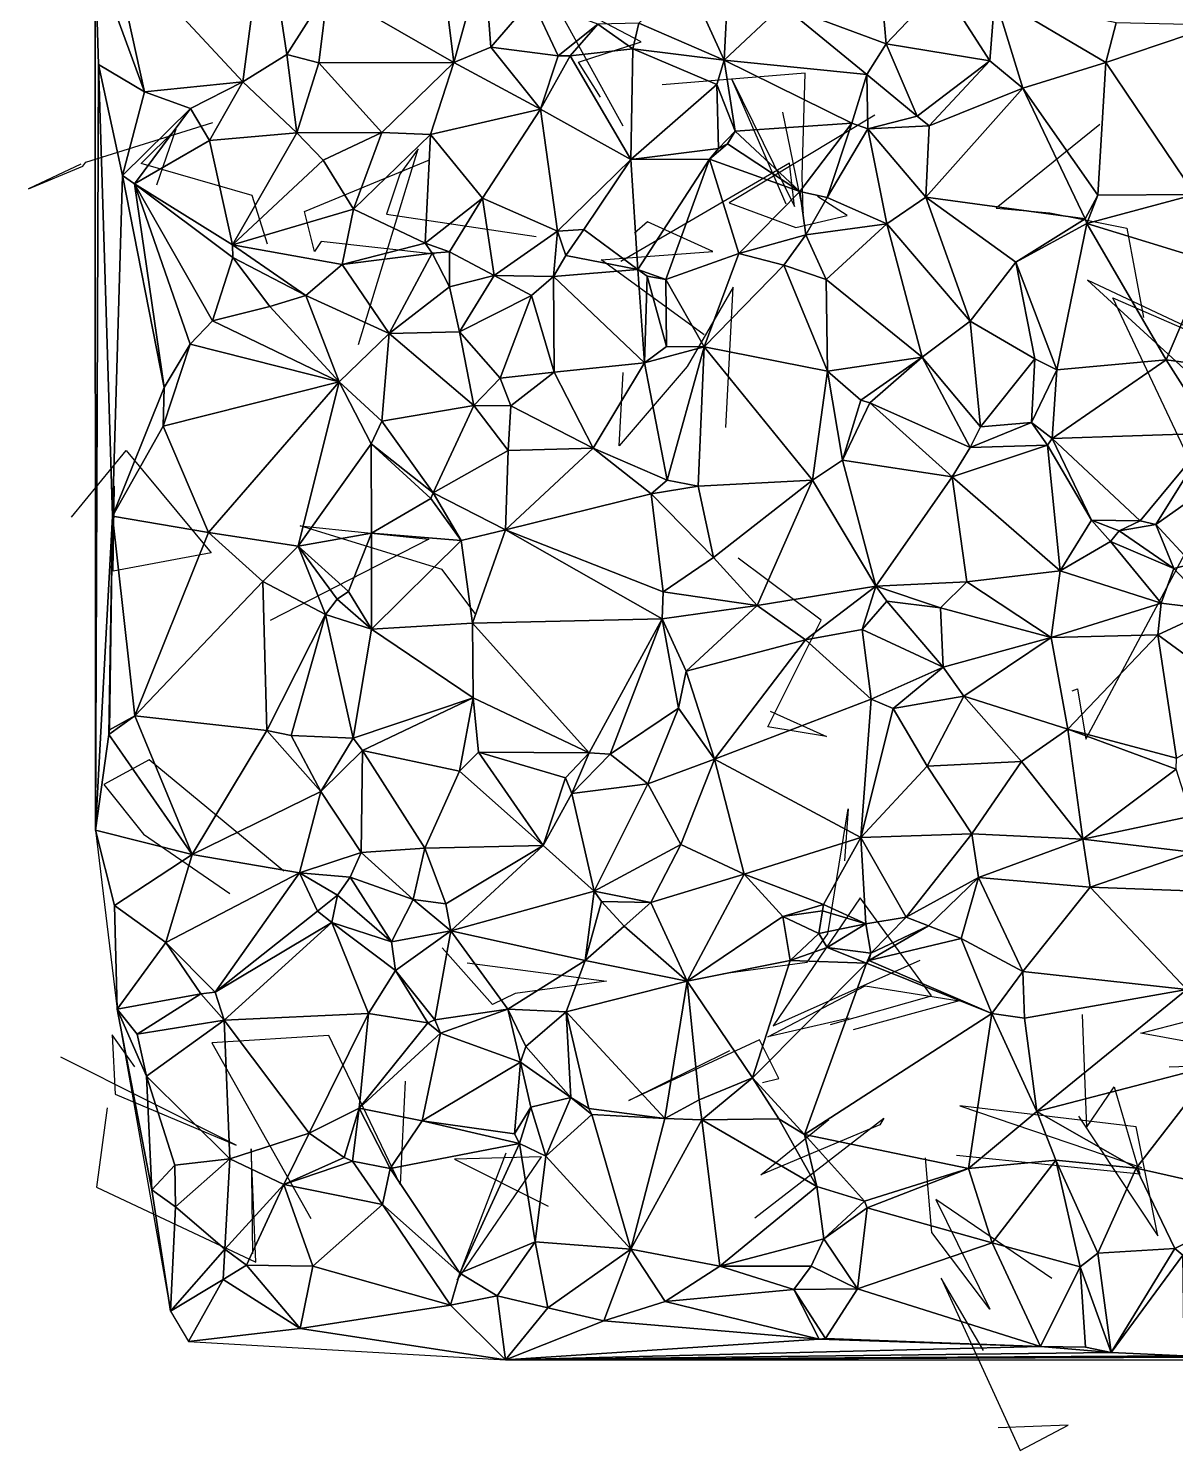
# Model space of a CAD drawing. Header units: metres. Extents: x -15.6 to 15.9, y -15.8 to 15.6.
# Drawn here: x -15.59 to -4.65, y -15.85 to -2.29 of the extents above; entities that cross this region are included whole.
import ezdxf

# ---------------------------------------------------------------- set-up
doc = ezdxf.new("R2010")
doc.units = ezdxf.units.M
doc.layers.add('CRACKS', color=1, linetype='Continuous')
doc.layers.add('STREET_MESH', color=7, linetype='Continuous')

msp = doc.modelspace()

# ---------------------------------------------------------------- linework, layer by layer
at = {"layer": 'CRACKS'}
for points in [[(-10.134, -2.943, 0.1), (-10.346, -2.61, 0.1), (-9.749, -2.416, 0.1), (-10.614, -1.96, 0.1), (-9.921, -3.219, 0.1)], [(-8.364, -3.965, 0.1), (-8.883, -2.774, 0.1), (-8.286, -3.988, 0.1), (-8.334, -3.573, 0.1), (-9.94, -4.51, 0.1)], [(-8.399, -3.088, 0.1), (-8.204, -4.048, 0.1), (-8.212, -3.694, 0.1), (-8.183, -2.715, 0.1), (-9.549, -2.826, 0.1)], [(-7.519, -3.115, 0.1), (-8.908, -3.951, 0.1), (-8.273, -4.187, 0.1), (-7.784, -4.074, 0.1), (-8.066, -3.89, 0.1)], [(-15.089, -3.582, 0.1), (-15.589, -3.819, 0.1), (-15.072, -3.601, 0.1), (-15.041, -3.565, 0.1), (-13.832, -3.185, 0.1)], [(-13.311, -4.345, 0.1), (-13.457, -3.881, 0.1), (-14.515, -3.578, 0.1), (-14.185, -3.249, 0.1), (-14.37, -3.784, 0.1)], [(-5.376, -3.206, 0.1), (-6.363, -4.002, 0.1), (-5.852, -4.046, 0.1), (-5.117, -4.194, 0.1), (-4.959, -5.044, 0.1)], [(-12.442, -5.303, 0.1), (-11.875, -3.436, 0.1), (-12.049, -3.677, 0.1), (-12.177, -4.059, 0.1), (-10.748, -4.272, 0.1)], [(-11.719, -4.441, 0.1), (-12.8, -4.321, 0.1), (-12.861, -4.416, 0.1), (-12.957, -4.036, 0.1), (-11.765, -3.541, 0.1)], [(-9.146, -5.21, 0.1), (-10.13, -4.494, 0.1), (-9.063, -4.416, 0.1), (-9.687, -4.133, 0.1), (-9.812, -4.242, 0.1)], [(-4.545, -6.353, 0.1), (-5.25, -4.858, 0.1), (-3.743, -5.511, 0.1), (-5.493, -4.69, 0.1), (-3.996, -6.061, 0.1)], [(-8.939, -6.094, 0.1), (-8.871, -4.756, 0.1), (-9.31, -5.514, 0.1), (-9.958, -6.27, 0.1), (-9.918, -5.569, 0.1)], [(-15.18, -6.949, 0.1), (-14.657, -6.313, 0.1), (-13.847, -7.288, 0.1), (-14.782, -7.464, 0.1), (-14.77, -6.652, 0.1)], [(-11.323, -7.877, 0.1), (-11.644, -7.448, 0.1), (-12.999, -7.031, 0.1), (-11.772, -7.158, 0.1), (-13.286, -7.933, 0.1)], [(-5.639, -8.605, 0.1), (-5.588, -8.586, 0.1), (-5.508, -9.067, 0.1), (-4.489, -7.156, 0.1), (-3.874, -8.602, 0.1)], [(-8.519, -8.8, 0.1), (-7.981, -9.042, 0.1), (-8.539, -8.948, 0.1), (-8.031, -7.93, 0.1), (-8.822, -7.339, 0.1)], [(-13.153, -10.326, 0.1), (-14.438, -9.262, 0.1), (-14.869, -9.497, 0.1), (-14.492, -9.972, 0.1), (-13.668, -10.539, 0.1)], [(-8.964, -11.301, 0.1), (-8.164, -11.193, 0.1), (-7.968, -10.922, 0.1), (-7.774, -9.73, 0.1), (-7.808, -10.225, 0.1)], [(-7.943, -11.786, 0.1), (-6.98, -11.512, 0.1), (-7.661, -10.579, 0.1), (-8.49, -11.8, 0.1), (-7.088, -11.172, 0.1)], [(-11.407, -11.199, 0.1), (-10.077, -11.374, 0.1), (-10.948, -11.491, 0.1), (-11.165, -11.597, 0.1), (-11.644, -11.057, 0.1)], [(-7.765, -11.725, 0.1), (-8.54, -11.903, 0.1), (-7.611, -11.419, 0.1), (-6.716, -11.561, 0.1), (-7.727, -11.839, 0.1)], [(-4.715, -12.192, 0.1), (-3.513, -12.148, 0.1), (-3.298, -12.178, 0.1), (-4.984, -11.869, 0.1), (-3.66, -11.525, 0.1)], [(-5.542, -11.69, 0.1), (-5.501, -12.769, 0.1), (-5.239, -12.381, 0.1), (-4.992, -13.213, 0.1), (-6.741, -13.037, 0.1)], [(-14.575, -12.189, 0.1), (-14.79, -11.886, 0.1), (-14.761, -12.45, 0.1), (-13.609, -12.936, 0.1), (-15.28, -12.097, 0.1)], [(-11.998, -12.327, 0.1), (-12.044, -13.314, 0.1), (-12.724, -11.893, 0.1), (-13.84, -11.961, 0.1), (-12.897, -13.637, 0.1)], [(-8.592, -12.34, 0.1), (-8.435, -12.303, 0.1), (-8.621, -11.932, 0.1), (-9.865, -12.511, 0.1), (-8.901, -12.036, 0.1)], [(-14.838, -12.581, 0.1), (-14.941, -13.339, 0.1), (-13.423, -14.053, 0.1), (-13.465, -12.972, 0.1), (-13.454, -13.975, 0.1)], [(-5.578, -12.661, 0.1), (-4.822, -13.801, 0.1), (-5.029, -12.762, 0.1), (-6.711, -12.561, 0.1), (-4.976, -13.15, 0.1)], [(-8.665, -13.631, 0.1), (-7.434, -12.681, 0.1), (-7.473, -12.743, 0.1), (-8.606, -13.219, 0.1), (-7.958, -12.694, 0.1)], [(-11.039, -13.015, 0.1), (-11.501, -14.226, 0.1), (-10.697, -13.049, 0.1), (-11.528, -13.071, 0.1), (-10.634, -13.518, 0.1)], [(-5.831, -14.21, 0.1), (-6.937, -13.457, 0.1), (-6.425, -14.502, 0.1), (-6.977, -13.771, 0.1), (-7.036, -13.057, 0.1)], [(-6.483, -14.894, 0.1), (-6.886, -14.205, 0.1), (-6.134, -15.849, 0.1), (-5.678, -15.607, 0.1), (-6.345, -15.632, 0.1)]]:
    msp.add_polyline3d(points, dxfattribs=at)
at = {"layer": 'STREET_MESH'}
for points in [[(-14.949, -9.933), (-14.954, -1.608), (-14.963, 4.649)], [(-13.545, -2.798), (-13.334, -1.177), (-14.801, -1.446)], [(-13.334, -1.177), (-13.545, -2.798), (-13.127, -2.539)], [(-13.334, -1.177), (-13.127, -2.539), (-12.734, -1.92)], [(-14.801, -1.446), (-14.954, -1.608), (-14.484, -2.894)], [(-13.545, -2.798), (-14.801, -1.446), (-14.484, -2.894)], [(-11.679, -1.436), (-12.734, -1.92), (-11.534, -2.613)], [(-11.247, -1.584), (-11.679, -1.436), (-11.534, -2.613)], [(-14.954, -1.608), (-14.92, -2.632), (-14.484, -2.894)], [(-14.92, -2.632), (-14.954, -1.608), (-14.949, -9.933)], [(-11.182, -2.466), (-11.247, -1.584), (-11.534, -2.613)], [(-11.182, -2.466), (-10.789, -2.014), (-11.247, -1.584)], [(-7.49, -1.544), (-8.399, -2.07), (-7.411, -2.437)], [(-6.884, -1.881), (-7.49, -1.544), (-7.411, -2.437)], [(-9.77, -2.239), (-8.957, -2.593), (-9.311, -1.809)], [(-8.957, -2.593), (-8.921, -1.909), (-9.311, -1.809)], [(-6.425, -2.599), (-6.884, -1.881), (-7.411, -2.437)], [(-6.884, -1.881), (-6.425, -2.599), (-6.376, -1.988)], [(-13.127, -2.539), (-12.822, -2.617), (-12.734, -1.92)], [(-12.734, -1.92), (-12.822, -2.617), (-11.534, -2.613)], [(-10.789, -2.014), (-11.182, -2.466), (-10.54, -2.55)], [(-10.789, -2.014), (-10.54, -2.55), (-10.161, -2.249)], [(-8.921, -1.909), (-8.957, -2.593), (-8.399, -2.07)], [(-6.376, -1.988), (-6.425, -2.599), (-6.109, -2.859)], [(-5.318, -2.614), (-6.376, -1.988), (-6.109, -2.859)], [(-6.376, -1.988), (-5.318, -2.614), (-5.219, -2.235)], [(-8.957, -2.593), (-7.597, -2.727), (-8.399, -2.07)], [(-8.399, -2.07), (-7.597, -2.727), (-7.411, -2.437)], [(-10.54, -2.55), (-10.425, -2.55), (-10.161, -2.249)], [(-10.425, -2.55), (-9.827, -2.485), (-10.161, -2.249)], [(-9.827, -2.485), (-9.77, -2.239), (-10.161, -2.249)], [(-9.827, -2.485), (-8.957, -2.593), (-9.77, -2.239)], [(-5.318, -2.614), (-4.263, -2.257), (-5.219, -2.235)], [(-5.318, -2.614), (-4.468, -3.874), (-4.263, -2.257)], [(-7.597, -2.727), (-7.115, -3.127), (-7.411, -2.437)], [(-7.115, -3.127), (-6.425, -2.599), (-7.411, -2.437)], [(-13.545, -2.798), (-13.031, -3.283), (-13.127, -2.539)], [(-13.127, -2.539), (-13.031, -3.283), (-12.822, -2.617)], [(-10.709, -3.058), (-11.182, -2.466), (-11.534, -2.613)], [(-10.54, -2.55), (-11.182, -2.466), (-10.709, -3.058)], [(-10.425, -2.55), (-10.709, -3.058), (-9.847, -3.538)], [(-10.425, -2.55), (-10.54, -2.55), (-10.709, -3.058)], [(-9.827, -2.485), (-10.425, -2.55), (-9.847, -3.538)], [(-9.025, -2.825), (-9.827, -2.485), (-9.847, -3.538)], [(-8.957, -2.593), (-9.827, -2.485), (-9.025, -2.825)], [(-14.789, -6.939), (-14.92, -2.632), (-14.949, -9.933)], [(-14.484, -2.894), (-14.92, -2.632), (-14.694, -3.692)], [(-14.92, -2.632), (-14.789, -6.939), (-14.694, -3.692)], [(-13.031, -3.283), (-12.221, -3.281), (-12.822, -2.617)], [(-12.822, -2.617), (-12.221, -3.281), (-11.534, -2.613)], [(-12.221, -3.281), (-11.757, -3.301), (-11.534, -2.613)], [(-11.757, -3.301), (-10.709, -3.058), (-11.534, -2.613)], [(-8.957, -2.593), (-9.025, -2.825), (-8.851, -3.267)], [(-7.74, -3.191), (-8.957, -2.593), (-8.851, -3.267)], [(-7.597, -2.727), (-8.957, -2.593), (-7.74, -3.191)], [(-6.425, -2.599), (-7.115, -3.127), (-7.003, -3.217)], [(-6.425, -2.599), (-7.003, -3.217), (-6.109, -2.859)], [(-5.395, -3.879), (-5.318, -2.614), (-6.109, -2.859)], [(-5.318, -2.614), (-5.395, -3.879), (-4.468, -3.874)], [(-14.044, -3.053), (-13.545, -2.798), (-14.484, -2.894)], [(-13.545, -2.798), (-14.044, -3.053), (-13.862, -3.357)], [(-13.031, -3.283), (-13.545, -2.798), (-13.862, -3.357)], [(-9.011, -3.433), (-9.025, -2.825), (-9.847, -3.538)], [(-9.025, -2.825), (-9.011, -3.433), (-8.851, -3.267)], [(-7.586, -3.246), (-7.597, -2.727), (-7.74, -3.191)], [(-7.115, -3.127), (-7.597, -2.727), (-7.586, -3.246)], [(-14.044, -3.053), (-14.484, -2.894), (-14.694, -3.692)], [(-7.033, -3.899), (-5.516, -4.103), (-6.109, -2.859)], [(-7.003, -3.217), (-7.033, -3.899), (-6.109, -2.859)], [(-5.516, -4.103), (-5.395, -3.879), (-6.109, -2.859)], [(-14.578, -3.772), (-14.044, -3.053), (-14.694, -3.692)], [(-13.862, -3.357), (-14.044, -3.053), (-14.578, -3.772)], [(-10.709, -3.058), (-11.757, -3.301), (-11.259, -3.908)], [(-10.545, -4.221), (-10.709, -3.058), (-11.259, -3.908)], [(-10.709, -3.058), (-10.545, -4.221), (-9.847, -3.538)], [(-8.236, -3.844), (-7.74, -3.191), (-8.851, -3.267)], [(-7.74, -3.191), (-8.236, -3.844), (-7.974, -3.9)], [(-7.586, -3.246), (-7.74, -3.191), (-7.974, -3.9)], [(-7.407, -4.151), (-7.586, -3.246), (-7.974, -3.9)], [(-7.003, -3.217), (-7.115, -3.127), (-7.586, -3.246)], [(-7.003, -3.217), (-7.586, -3.246), (-7.033, -3.899)], [(-7.033, -3.899), (-7.586, -3.246), (-7.407, -4.151)], [(-13.643, -4.352), (-13.862, -3.357), (-14.578, -3.772)], [(-13.643, -4.352), (-13.031, -3.283), (-13.862, -3.357)], [(-13.643, -4.352), (-12.778, -3.546), (-13.031, -3.283)], [(-13.031, -3.283), (-12.778, -3.546), (-12.221, -3.281)], [(-12.221, -3.281), (-12.778, -3.546), (-12.491, -4.011)], [(-11.757, -3.301), (-12.221, -3.281), (-12.491, -4.011)], [(-11.808, -4.335), (-11.757, -3.301), (-12.491, -4.011)], [(-11.757, -3.301), (-11.808, -4.335), (-11.259, -3.908)], [(-8.924, -3.388), (-9.095, -3.536), (-8.236, -3.844)], [(-8.924, -3.388), (-9.011, -3.433), (-9.095, -3.536)], [(-9.011, -3.433), (-8.924, -3.388), (-8.851, -3.267)], [(-8.924, -3.388), (-8.236, -3.844), (-8.851, -3.267)], [(-9.095, -3.536), (-9.011, -3.433), (-9.847, -3.538)], [(-12.778, -3.546), (-13.643, -4.352), (-12.491, -4.011)], [(-10.545, -4.221), (-10.294, -4.207), (-9.847, -3.538)], [(-10.294, -4.207), (-9.779, -4.589), (-9.847, -3.538)], [(-9.779, -4.589), (-9.095, -3.536), (-9.847, -3.538)], [(-9.095, -3.536), (-9.779, -4.589), (-9.513, -4.683)], [(-8.818, -4.434), (-9.095, -3.536), (-9.513, -4.683)], [(-8.236, -3.844), (-9.095, -3.536), (-8.818, -4.434)], [(-14.789, -6.939), (-14.294, -5.714), (-14.694, -3.692)], [(-14.294, -5.714), (-14.578, -3.772), (-14.694, -3.692)], [(-14.578, -3.772), (-14.294, -5.714), (-14.049, -5.301)], [(-14.578, -3.772), (-13.835, -5.078), (-13.641, -4.472)], [(-13.835, -5.078), (-14.578, -3.772), (-14.049, -5.301)], [(-13.643, -4.352), (-14.578, -3.772), (-13.641, -4.472)], [(-11.808, -4.335), (-11.575, -4.419), (-11.259, -3.908)], [(-11.575, -4.419), (-11.15, -4.645), (-11.259, -3.908)], [(-11.15, -4.645), (-10.545, -4.221), (-11.259, -3.908)], [(-8.179, -4.258), (-8.236, -3.844), (-8.818, -4.434)], [(-8.236, -3.844), (-8.179, -4.258), (-7.974, -3.9)], [(-8.179, -4.258), (-7.407, -4.151), (-7.974, -3.9)], [(-6.611, -5.08), (-7.033, -3.899), (-7.407, -4.151)], [(-7.033, -3.899), (-6.611, -5.08), (-6.177, -4.518)], [(-5.516, -4.103), (-7.033, -3.899), (-6.177, -4.518)], [(-5.516, -4.103), (-5.499, -4.148), (-5.395, -3.879)], [(-5.499, -4.148), (-4.339, -4.505), (-4.468, -3.874)], [(-5.395, -3.879), (-5.499, -4.148), (-4.468, -3.874)], [(-13.643, -4.352), (-12.598, -4.539), (-12.491, -4.011)], [(-12.598, -4.539), (-11.808, -4.335), (-12.491, -4.011)], [(-8.179, -4.258), (-7.983, -4.682), (-7.407, -4.151)], [(-7.983, -4.682), (-7.069, -5.424), (-7.407, -4.151)], [(-7.069, -5.424), (-6.611, -5.08), (-7.407, -4.151)], [(-5.499, -4.148), (-5.516, -4.103), (-6.177, -4.518)], [(-5.784, -5.544), (-5.499, -4.148), (-6.177, -4.518)], [(-5.499, -4.148), (-5.784, -5.544), (-4.743, -5.45)], [(-4.339, -4.505), (-5.499, -4.148), (-4.743, -5.45)], [(-11.74, -4.433), (-11.808, -4.335), (-12.598, -4.539)], [(-11.575, -4.419), (-11.808, -4.335), (-11.74, -4.433)], [(-11.15, -4.645), (-10.584, -4.655), (-10.545, -4.221)], [(-10.584, -4.655), (-10.466, -4.453), (-10.545, -4.221)], [(-10.466, -4.453), (-10.294, -4.207), (-10.545, -4.221)], [(-10.294, -4.207), (-10.466, -4.453), (-9.779, -4.589)], [(-8.179, -4.258), (-8.818, -4.434), (-8.388, -4.547)], [(-7.983, -4.682), (-8.179, -4.258), (-8.388, -4.547)], [(-13.835, -5.078), (-13.289, -4.939), (-13.641, -4.472)], [(-12.944, -4.834), (-13.643, -4.352), (-13.641, -4.472)], [(-12.598, -4.539), (-13.643, -4.352), (-12.944, -4.834)], [(-13.289, -4.939), (-12.944, -4.834), (-13.641, -4.472)], [(-12.151, -5.197), (-11.74, -4.433), (-12.598, -4.539)], [(-11.574, -4.752), (-11.74, -4.433), (-12.151, -5.197)], [(-11.574, -4.752), (-11.575, -4.419), (-11.74, -4.433)], [(-11.574, -4.752), (-11.15, -4.645), (-11.575, -4.419)], [(-10.466, -4.453), (-10.584, -4.655), (-9.779, -4.589)], [(-9.146, -5.326), (-8.818, -4.434), (-9.513, -4.683)], [(-8.388, -4.547), (-8.818, -4.434), (-9.146, -5.326)], [(-12.151, -5.197), (-12.598, -4.539), (-12.944, -4.834)], [(-9.779, -4.589), (-10.584, -4.655), (-9.715, -5.476)], [(-9.689, -4.651), (-9.779, -4.589), (-9.715, -5.476)], [(-9.779, -4.589), (-9.689, -4.651), (-9.513, -4.683)], [(-8.388, -4.547), (-9.146, -5.326), (-7.97, -5.558)], [(-7.983, -4.682), (-8.388, -4.547), (-7.97, -5.558)], [(-6.611, -5.08), (-5.993, -5.44), (-6.177, -4.518)], [(-5.993, -5.44), (-5.784, -5.544), (-6.177, -4.518)], [(-3.899, -5.564), (-4.339, -4.505), (-4.743, -5.45)], [(-11.15, -4.645), (-11.574, -4.752), (-11.48, -5.183)], [(-10.792, -4.836), (-11.15, -4.645), (-11.48, -5.183)], [(-10.584, -4.655), (-11.15, -4.645), (-10.792, -4.836)], [(-10.584, -4.655), (-10.792, -4.836), (-10.578, -5.568)], [(-10.584, -4.655), (-10.578, -5.568), (-9.715, -5.476)], [(-9.507, -5.323), (-9.689, -4.651), (-9.715, -5.476)], [(-9.689, -4.651), (-9.507, -5.323), (-9.513, -4.683)], [(-9.507, -5.323), (-9.146, -5.326), (-9.513, -4.683)], [(-7.069, -5.424), (-7.983, -4.682), (-7.97, -5.558)], [(-12.944, -4.834), (-13.289, -4.939), (-12.626, -5.658)], [(-12.151, -5.197), (-12.944, -4.834), (-12.626, -5.658)], [(-11.574, -4.752), (-12.151, -5.197), (-11.48, -5.183)], [(-11.092, -5.623), (-10.792, -4.836), (-11.48, -5.183)], [(-10.792, -4.836), (-11.092, -5.623), (-10.578, -5.568)], [(-13.289, -4.939), (-13.835, -5.078), (-12.626, -5.658)], [(-13.835, -5.078), (-14.049, -5.301), (-12.626, -5.658)], [(-6.611, -5.08), (-7.069, -5.424), (-6.511, -6.088)], [(-5.993, -5.44), (-6.611, -5.08), (-6.511, -6.088)], [(-12.221, -6.033), (-12.151, -5.197), (-12.626, -5.658)], [(-12.221, -6.033), (-11.343, -5.883), (-12.151, -5.197)], [(-12.151, -5.197), (-11.343, -5.883), (-11.48, -5.183)], [(-11.343, -5.883), (-11.092, -5.623), (-11.48, -5.183)], [(-12.626, -5.658), (-14.049, -5.301), (-14.304, -6.081)], [(-14.049, -5.301), (-14.294, -5.714), (-14.304, -6.081)], [(-9.507, -5.323), (-9.715, -5.476), (-9.146, -5.326)], [(-9.715, -5.476), (-9.501, -6.595), (-9.146, -5.326)], [(-9.501, -6.595), (-9.205, -6.653), (-9.146, -5.326)], [(-9.205, -6.653), (-8.115, -6.596), (-9.146, -5.326)], [(-9.146, -5.326), (-8.115, -6.596), (-7.97, -5.558)], [(-9.715, -5.476), (-10.578, -5.568), (-10.205, -6.291)], [(-9.501, -6.595), (-9.715, -5.476), (-10.205, -6.291)], [(-8.115, -6.596), (-7.827, -6.406), (-7.97, -5.558)], [(-7.653, -5.834), (-7.069, -5.424), (-7.97, -5.558)], [(-7.827, -6.406), (-7.653, -5.834), (-7.97, -5.558)], [(-7.653, -5.834), (-7.569, -5.858), (-7.069, -5.424)], [(-7.569, -5.858), (-6.61, -6.286), (-7.069, -5.424)], [(-7.069, -5.424), (-6.61, -6.286), (-6.511, -6.088)], [(-6.027, -6.048), (-5.993, -5.44), (-6.511, -6.088)], [(-5.993, -5.44), (-6.027, -6.048), (-5.784, -5.544)], [(-6.027, -6.048), (-5.83, -6.199), (-5.784, -5.544)], [(-5.784, -5.544), (-5.83, -6.199), (-4.743, -5.45)], [(-5.83, -6.199), (-4.296, -6.147), (-4.743, -5.45)], [(-4.296, -6.147), (-3.899, -5.564), (-4.743, -5.45)], [(-13.874, -7.094), (-12.626, -5.658), (-14.304, -6.081)], [(-13.874, -7.094), (-13.019, -7.225), (-12.626, -5.658)], [(-13.019, -7.225), (-12.323, -6.25), (-12.626, -5.658)], [(-12.323, -6.25), (-12.221, -6.033), (-12.626, -5.658)], [(-10.989, -5.886), (-11.092, -5.623), (-11.343, -5.883)], [(-11.092, -5.623), (-10.989, -5.886), (-10.578, -5.568)], [(-10.578, -5.568), (-10.989, -5.886), (-10.205, -6.291)], [(-14.294, -5.714), (-14.789, -6.939), (-14.304, -6.081)], [(-12.221, -6.033), (-11.73, -6.717), (-11.343, -5.883)], [(-11.343, -5.883), (-11.73, -6.717), (-11.016, -6.312)], [(-10.989, -5.886), (-11.343, -5.883), (-11.016, -6.312)], [(-10.989, -5.886), (-11.016, -6.312), (-10.205, -6.291)], [(-7.569, -5.858), (-7.653, -5.834), (-7.827, -6.406)], [(-7.569, -5.858), (-7.827, -6.406), (-6.783, -6.566)], [(-6.61, -6.286), (-7.569, -5.858), (-6.783, -6.566)], [(-14.789, -6.939), (-13.874, -7.094), (-14.304, -6.081)], [(-12.221, -6.033), (-12.323, -6.25), (-11.73, -6.717)], [(-6.61, -6.286), (-6.027, -6.048), (-6.511, -6.088)], [(-6.027, -6.048), (-6.61, -6.286), (-5.873, -6.263)], [(-5.83, -6.199), (-6.027, -6.048), (-5.873, -6.263)], [(-5.453, -6.979), (-5.83, -6.199), (-5.873, -6.263)], [(-4.296, -6.147), (-5.83, -6.199), (-4.99, -6.983)], [(-5.83, -6.199), (-5.453, -6.979), (-4.99, -6.983)], [(-4.296, -6.147), (-4.99, -6.983), (-4.841, -7.019)], [(-3.964, -6.399), (-4.296, -6.147), (-4.841, -7.019)], [(-12.323, -6.25), (-13.019, -7.225), (-12.32, -7.101)], [(-12.323, -6.25), (-12.32, -7.101), (-11.752, -6.772)], [(-11.73, -6.717), (-12.323, -6.25), (-11.752, -6.772)], [(-11.73, -6.717), (-11.041, -7.069), (-11.016, -6.312)], [(-11.016, -6.312), (-11.041, -7.069), (-10.205, -6.291)], [(-11.041, -7.069), (-9.653, -6.727), (-10.205, -6.291)], [(-9.653, -6.727), (-9.501, -6.595), (-10.205, -6.291)], [(-5.873, -6.263), (-6.783, -6.566), (-5.754, -7.461)], [(-5.873, -6.263), (-6.61, -6.286), (-6.783, -6.566)], [(-5.453, -6.979), (-5.873, -6.263), (-5.754, -7.461)], [(-7.827, -6.406), (-8.115, -6.596), (-7.51, -7.606)], [(-6.783, -6.566), (-7.827, -6.406), (-7.51, -7.606)], [(-3.964, -6.399), (-4.841, -7.019), (-4.495, -7.395)], [(-9.501, -6.595), (-9.653, -6.727), (-9.205, -6.653)], [(-9.059, -7.334), (-8.115, -6.596), (-9.205, -6.653)], [(-8.115, -6.596), (-9.059, -7.334), (-8.643, -7.79)], [(-7.51, -7.606), (-8.115, -6.596), (-8.643, -7.79)], [(-6.783, -6.566), (-7.51, -7.606), (-6.642, -7.565)], [(-6.783, -6.566), (-6.642, -7.565), (-5.754, -7.461)], [(-12.32, -7.101), (-11.464, -7.173), (-11.752, -6.772)], [(-11.464, -7.173), (-11.73, -6.717), (-11.752, -6.772)], [(-11.464, -7.173), (-11.041, -7.069), (-11.73, -6.717)], [(-9.653, -6.727), (-11.041, -7.069), (-9.539, -7.662)], [(-9.653, -6.727), (-9.059, -7.334), (-9.205, -6.653)], [(-9.059, -7.334), (-9.653, -6.727), (-9.539, -7.662)], [(-14.824, -9.022), (-14.789, -6.939), (-14.949, -9.933)], [(-14.824, -9.022), (-14.818, -8.978), (-14.789, -6.939)], [(-14.818, -8.978), (-14.574, -8.843), (-14.789, -6.939)], [(-14.574, -8.843), (-13.874, -7.094), (-14.789, -6.939)], [(-5.273, -7.181), (-5.453, -6.979), (-5.754, -7.461)], [(-5.189, -7.079), (-5.453, -6.979), (-5.273, -7.181)], [(-5.453, -6.979), (-5.189, -7.079), (-4.99, -6.983)], [(-4.99, -6.983), (-5.189, -7.079), (-4.841, -7.019)], [(-4.841, -7.019), (-5.189, -7.079), (-4.67, -7.438)], [(-4.495, -7.395), (-4.841, -7.019), (-4.67, -7.438)], [(-13.874, -7.094), (-14.574, -8.843), (-13.355, -7.563)], [(-13.019, -7.225), (-13.874, -7.094), (-13.355, -7.563)], [(-13.019, -7.225), (-12.538, -7.658), (-12.32, -7.101)], [(-12.538, -7.658), (-12.319, -8.016), (-12.32, -7.101)], [(-12.319, -8.016), (-11.464, -7.173), (-12.32, -7.101)], [(-11.464, -7.173), (-12.319, -8.016), (-11.357, -7.959)], [(-11.041, -7.069), (-11.464, -7.173), (-11.357, -7.959)], [(-11.041, -7.069), (-11.357, -7.959), (-9.549, -7.918)], [(-11.041, -7.069), (-9.549, -7.918), (-9.539, -7.662)], [(-4.791, -7.769), (-5.273, -7.181), (-5.754, -7.461)], [(-5.189, -7.079), (-5.273, -7.181), (-4.67, -7.438)], [(-5.273, -7.181), (-4.791, -7.769), (-4.67, -7.438)], [(-13.019, -7.225), (-13.355, -7.563), (-12.756, -7.877)], [(-12.646, -7.732), (-13.019, -7.225), (-12.756, -7.877)], [(-13.019, -7.225), (-12.646, -7.732), (-12.538, -7.658)], [(-9.059, -7.334), (-9.539, -7.662), (-8.643, -7.79)], [(-4.67, -7.438), (-4.791, -7.769), (-4.299, -7.829)], [(-4.495, -7.395), (-4.67, -7.438), (-4.299, -7.829)], [(-14.574, -8.843), (-13.318, -8.984), (-13.355, -7.563)], [(-13.355, -7.563), (-13.318, -8.984), (-12.756, -7.877)], [(-6.642, -7.565), (-7.51, -7.606), (-6.893, -7.813)], [(-5.84, -8.098), (-6.642, -7.565), (-6.893, -7.813)], [(-6.642, -7.565), (-5.84, -8.098), (-5.754, -7.461)], [(-5.84, -8.098), (-4.791, -7.769), (-5.754, -7.461)], [(-12.646, -7.732), (-12.319, -8.016), (-12.538, -7.658)], [(-9.539, -7.662), (-9.549, -7.918), (-8.643, -7.79)], [(-8.182, -8.118), (-7.51, -7.606), (-8.643, -7.79)], [(-8.182, -8.118), (-7.64, -8.021), (-7.51, -7.606)], [(-7.51, -7.606), (-7.64, -8.021), (-7.404, -7.749)], [(-7.51, -7.606), (-7.404, -7.749), (-6.893, -7.813)], [(-12.319, -8.016), (-12.646, -7.732), (-12.756, -7.877)], [(-8.643, -7.79), (-9.549, -7.918), (-9.318, -8.419)], [(-8.182, -8.118), (-8.643, -7.79), (-9.318, -8.419)], [(-7.404, -7.749), (-7.64, -8.021), (-6.869, -8.38)], [(-6.893, -7.813), (-7.404, -7.749), (-6.869, -8.38)], [(-5.84, -8.098), (-6.893, -7.813), (-6.869, -8.38)], [(-4.821, -8.071), (-4.791, -7.769), (-5.84, -8.098)], [(-4.791, -7.769), (-4.821, -8.071), (-4.299, -7.829)], [(-4.821, -8.071), (-3.841, -8.788), (-4.299, -7.829)], [(-13.318, -8.984), (-13.083, -9.031), (-12.756, -7.877)], [(-13.083, -9.031), (-12.493, -9.058), (-12.756, -7.877)], [(-12.493, -9.058), (-12.319, -8.016), (-12.756, -7.877)], [(-12.319, -8.016), (-11.348, -8.671), (-11.357, -7.959)], [(-11.357, -7.959), (-10.244, -9.196), (-9.549, -7.918)], [(-11.357, -7.959), (-11.348, -8.671), (-10.244, -9.196)], [(-10.244, -9.196), (-10.043, -9.209), (-9.549, -7.918)], [(-10.043, -9.209), (-9.392, -8.77), (-9.549, -7.918)], [(-9.549, -7.918), (-9.392, -8.77), (-9.318, -8.419)], [(-12.319, -8.016), (-12.493, -9.058), (-11.348, -8.671)], [(-9.048, -9.258), (-8.182, -8.118), (-9.318, -8.419)], [(-7.555, -8.685), (-8.182, -8.118), (-9.048, -9.258)], [(-7.64, -8.021), (-8.182, -8.118), (-7.555, -8.685)], [(-7.64, -8.021), (-7.555, -8.685), (-6.869, -8.38)], [(-6.672, -8.655), (-5.84, -8.098), (-6.869, -8.38)], [(-5.84, -8.098), (-6.672, -8.655), (-5.679, -8.97)], [(-4.821, -8.071), (-5.84, -8.098), (-5.679, -8.97)], [(-4.644, -9.248), (-4.821, -8.071), (-5.679, -8.97)], [(-4.821, -8.071), (-4.644, -9.248), (-3.841, -8.788)], [(-7.555, -8.685), (-7.344, -8.775), (-6.869, -8.38)], [(-7.344, -8.775), (-6.672, -8.655), (-6.869, -8.38)], [(-9.392, -8.77), (-9.048, -9.258), (-9.318, -8.419)], [(-12.493, -9.058), (-12.404, -9.173), (-11.348, -8.671)], [(-12.404, -9.173), (-11.479, -9.371), (-11.348, -8.671)], [(-11.479, -9.371), (-11.3, -9.191), (-11.348, -8.671)], [(-11.348, -8.671), (-11.3, -9.191), (-10.244, -9.196)], [(-6.672, -8.655), (-7.344, -8.775), (-7.021, -9.325)], [(-6.123, -9.279), (-6.672, -8.655), (-7.021, -9.325)], [(-6.672, -8.655), (-6.123, -9.279), (-5.679, -8.97)], [(-9.392, -8.77), (-10.043, -9.209), (-9.685, -9.491)], [(-9.392, -8.77), (-9.685, -9.491), (-9.048, -9.258)], [(-7.653, -10.004), (-7.555, -8.685), (-9.048, -9.258)], [(-7.653, -10.004), (-7.344, -8.775), (-7.555, -8.685)], [(-7.344, -8.775), (-7.653, -10.004), (-7.021, -9.325)], [(-14.824, -9.022), (-14.574, -8.843), (-14.818, -8.978)], [(-14.574, -8.843), (-14.824, -9.022), (-14.027, -10.166)], [(-13.318, -8.984), (-14.574, -8.843), (-14.027, -10.166)], [(-14.027, -10.166), (-14.824, -9.022), (-14.949, -9.933)], [(-12.801, -9.566), (-13.318, -8.984), (-14.027, -10.166)], [(-13.318, -8.984), (-12.801, -9.566), (-13.083, -9.031)], [(-12.801, -9.566), (-12.493, -9.058), (-13.083, -9.031)], [(-12.404, -9.173), (-12.493, -9.058), (-12.801, -9.566)], [(-5.679, -8.97), (-6.123, -9.279), (-5.537, -10.02)], [(-4.647, -9.353), (-5.679, -8.97), (-5.537, -10.02)], [(-4.647, -9.353), (-4.644, -9.248), (-5.679, -8.97)], [(-12.417, -10.146), (-12.404, -9.173), (-12.801, -9.566)], [(-11.81, -10.106), (-12.404, -9.173), (-12.417, -10.146)], [(-11.81, -10.106), (-11.479, -9.371), (-12.404, -9.173)], [(-11.3, -9.191), (-11.479, -9.371), (-10.681, -10.079)], [(-10.244, -9.196), (-11.3, -9.191), (-10.469, -9.434)], [(-11.3, -9.191), (-10.681, -10.079), (-10.469, -9.434)], [(-10.409, -9.584), (-10.244, -9.196), (-10.469, -9.434)], [(-10.244, -9.196), (-10.409, -9.584), (-10.043, -9.209)], [(-10.043, -9.209), (-10.409, -9.584), (-9.685, -9.491)], [(-9.685, -9.491), (-9.371, -10.071), (-9.048, -9.258)], [(-9.048, -9.258), (-9.371, -10.071), (-8.765, -10.354)], [(-7.653, -10.004), (-9.048, -9.258), (-8.765, -10.354)], [(-7.653, -10.004), (-6.594, -9.97), (-7.021, -9.325)], [(-6.594, -9.97), (-6.123, -9.279), (-7.021, -9.325)], [(-6.123, -9.279), (-6.594, -9.97), (-5.537, -10.02)], [(-4.504, -9.799), (-4.647, -9.353), (-5.537, -10.02)], [(-11.479, -9.371), (-11.81, -10.106), (-10.681, -10.079)], [(-10.681, -10.079), (-10.409, -9.584), (-10.469, -9.434)], [(-9.685, -9.491), (-10.409, -9.584), (-10.197, -10.516)], [(-9.371, -10.071), (-9.685, -9.491), (-10.197, -10.516)], [(-13.004, -10.342), (-12.801, -9.566), (-14.027, -10.166)], [(-12.417, -10.146), (-12.801, -9.566), (-13.004, -10.342)], [(-10.409, -9.584), (-10.681, -10.079), (-10.197, -10.516)], [(-4.495, -10.142), (-4.504, -9.799), (-5.537, -10.02)], [(-14.743, -11.641), (-14.77, -10.651), (-14.949, -9.933)], [(-14.77, -10.651), (-14.027, -10.166), (-14.949, -9.933)], [(-8.008, -10.643), (-7.653, -10.004), (-8.765, -10.354)], [(-7.607, -10.828), (-7.653, -10.004), (-8.008, -10.643)], [(-7.221, -10.763), (-6.594, -9.97), (-7.653, -10.004)], [(-7.607, -10.828), (-7.221, -10.763), (-7.653, -10.004)], [(-7.221, -10.763), (-6.531, -10.385), (-6.594, -9.97)], [(-6.594, -9.97), (-6.531, -10.385), (-5.537, -10.02)], [(-6.531, -10.385), (-5.466, -10.477), (-5.537, -10.02)], [(-5.466, -10.477), (-4.495, -10.142), (-5.537, -10.02)], [(-14.77, -10.651), (-14.279, -11.006), (-14.027, -10.166)], [(-14.279, -11.006), (-13.004, -10.342), (-14.027, -10.166)], [(-12.417, -10.146), (-13.004, -10.342), (-12.522, -10.383)], [(-11.921, -10.596), (-12.417, -10.146), (-12.522, -10.383)], [(-11.81, -10.106), (-12.417, -10.146), (-11.921, -10.596)], [(-11.81, -10.106), (-11.921, -10.596), (-11.611, -10.636)], [(-11.81, -10.106), (-11.611, -10.636), (-10.681, -10.079)], [(-10.681, -10.079), (-11.611, -10.636), (-11.561, -10.894)], [(-10.681, -10.079), (-11.561, -10.894), (-10.197, -10.516)], [(-9.657, -10.623), (-9.371, -10.071), (-10.197, -10.516)], [(-9.371, -10.071), (-9.657, -10.623), (-8.765, -10.354)], [(-4.185, -10.524), (-4.495, -10.142), (-5.466, -10.477)], [(-13.004, -10.342), (-14.279, -11.006), (-13.808, -11.477)], [(-12.835, -10.705), (-13.004, -10.342), (-13.808, -11.477)], [(-13.004, -10.342), (-12.643, -10.552), (-12.522, -10.383)], [(-12.835, -10.705), (-12.643, -10.552), (-13.004, -10.342)], [(-12.643, -10.552), (-12.127, -10.999), (-12.522, -10.383)], [(-12.127, -10.999), (-11.921, -10.596), (-12.522, -10.383)], [(-9.657, -10.623), (-9.308, -11.373), (-8.765, -10.354)], [(-9.308, -11.373), (-8.396, -10.758), (-8.765, -10.354)], [(-8.396, -10.758), (-8.008, -10.643), (-8.765, -10.354)], [(-7.221, -10.763), (-7.007, -10.847), (-6.531, -10.385)], [(-6.531, -10.385), (-7.007, -10.847), (-6.697, -10.967)], [(-6.531, -10.385), (-6.697, -10.967), (-6.109, -11.28)], [(-5.466, -10.477), (-6.531, -10.385), (-6.109, -11.28)], [(-12.643, -10.552), (-12.835, -10.705), (-12.696, -10.815)], [(-12.643, -10.552), (-12.696, -10.815), (-12.127, -10.999)], [(-11.561, -10.894), (-10.281, -11.178), (-10.197, -10.516)], [(-10.281, -11.178), (-10.127, -10.615), (-10.197, -10.516)], [(-10.127, -10.615), (-9.657, -10.623), (-10.197, -10.516)], [(-5.466, -10.477), (-6.109, -11.28), (-4.545, -11.452)], [(-4.185, -10.524), (-5.466, -10.477), (-4.545, -11.452)], [(-14.279, -11.006), (-14.77, -10.651), (-14.743, -11.641)], [(-12.696, -10.815), (-12.835, -10.705), (-13.808, -11.477)], [(-11.921, -10.596), (-12.127, -10.999), (-11.561, -10.894)], [(-11.611, -10.636), (-11.921, -10.596), (-11.561, -10.894)], [(-10.127, -10.615), (-10.281, -11.178), (-9.911, -10.849)], [(-9.657, -10.623), (-10.127, -10.615), (-9.911, -10.849)], [(-9.308, -11.373), (-9.657, -10.623), (-9.911, -10.849)], [(-8.396, -10.758), (-8.019, -10.702), (-8.008, -10.643)], [(-8.054, -10.919), (-8.019, -10.702), (-8.396, -10.758)], [(-8.019, -10.702), (-8.054, -10.919), (-7.607, -10.828)], [(-8.019, -10.702), (-7.607, -10.828), (-8.008, -10.643)], [(-13.724, -11.744), (-12.696, -10.815), (-13.808, -11.477)], [(-12.696, -10.815), (-13.724, -11.744), (-12.348, -11.681)], [(-12.091, -11.273), (-12.696, -10.815), (-12.348, -11.681)], [(-12.127, -10.999), (-12.696, -10.815), (-12.091, -11.273)], [(-8.396, -10.758), (-9.308, -11.373), (-8.327, -11.176)], [(-8.054, -10.919), (-8.396, -10.758), (-8.327, -11.176)], [(-7.607, -10.828), (-8.054, -10.919), (-7.975, -11.054)], [(-7.607, -10.828), (-7.975, -11.054), (-7.559, -11.106)], [(-7.221, -10.763), (-7.607, -10.828), (-7.559, -11.106)], [(-7.577, -11.178), (-7.007, -10.847), (-7.559, -11.106)], [(-6.697, -10.967), (-7.007, -10.847), (-7.577, -11.178)], [(-7.007, -10.847), (-7.221, -10.763), (-7.559, -11.106)], [(-11.561, -10.894), (-12.127, -10.999), (-12.091, -11.273)], [(-11.714, -11.742), (-11.561, -10.894), (-12.091, -11.273)], [(-11.714, -11.742), (-11.019, -11.64), (-11.561, -10.894)], [(-11.019, -11.64), (-10.281, -11.178), (-11.561, -10.894)], [(-10.281, -11.178), (-9.308, -11.373), (-9.911, -10.849)], [(-7.975, -11.054), (-8.054, -10.919), (-8.327, -11.176)], [(-6.404, -11.682), (-6.697, -10.967), (-7.577, -11.178)], [(-6.697, -10.967), (-6.404, -11.682), (-6.109, -11.28)], [(-13.945, -11.494), (-14.279, -11.006), (-14.743, -11.641)], [(-14.279, -11.006), (-13.945, -11.494), (-13.808, -11.477)], [(-7.598, -11.203), (-7.975, -11.054), (-8.327, -11.176)], [(-7.975, -11.054), (-7.598, -11.203), (-7.559, -11.106)], [(-7.598, -11.203), (-7.577, -11.178), (-7.559, -11.106)], [(-10.463, -11.667), (-10.281, -11.178), (-11.019, -11.64)], [(-10.281, -11.178), (-10.463, -11.667), (-9.308, -11.373)], [(-8.327, -11.176), (-9.308, -11.373), (-8.687, -12.295)], [(-7.598, -11.203), (-8.327, -11.176), (-8.687, -12.295)], [(-8.189, -12.835), (-7.598, -11.203), (-8.687, -12.295)], [(-6.404, -11.682), (-7.598, -11.203), (-8.189, -12.835)], [(-7.598, -11.203), (-6.404, -11.682), (-7.577, -11.178)], [(-11.78, -11.771), (-12.091, -11.273), (-12.348, -11.681)], [(-11.78, -11.771), (-11.714, -11.742), (-12.091, -11.273)], [(-10.463, -11.667), (-9.522, -12.683), (-9.308, -11.373)], [(-9.308, -11.373), (-9.522, -12.683), (-9.196, -12.506)], [(-9.308, -11.373), (-9.196, -12.506), (-8.687, -12.295)], [(-6.404, -11.682), (-6.094, -11.726), (-6.109, -11.28)], [(-6.109, -11.28), (-6.094, -11.726), (-4.545, -11.452)], [(-14.552, -11.879), (-13.945, -11.494), (-14.743, -11.641)], [(-13.945, -11.494), (-14.552, -11.879), (-13.724, -11.744)], [(-13.945, -11.494), (-13.724, -11.744), (-13.808, -11.477)], [(-6.094, -11.726), (-5.974, -12.617), (-4.545, -11.452)], [(-5.974, -12.617), (-4.267, -12.17), (-4.545, -11.452)], [(-14.413, -13.363), (-14.743, -11.641), (-14.235, -14.519)], [(-14.413, -13.363), (-14.465, -12.278), (-14.743, -11.641)], [(-14.465, -12.278), (-14.552, -11.879), (-14.743, -11.641)], [(-11.019, -11.64), (-11.714, -11.742), (-11.661, -11.871)], [(-10.899, -12.145), (-11.019, -11.64), (-11.661, -11.871)], [(-11.019, -11.64), (-10.899, -12.145), (-10.847, -11.996)], [(-10.463, -11.667), (-11.019, -11.64), (-10.847, -11.996)], [(-14.552, -11.879), (-14.465, -12.278), (-13.724, -11.744)], [(-14.465, -12.278), (-13.669, -13.067), (-13.724, -11.744)], [(-13.724, -11.744), (-12.914, -12.822), (-12.348, -11.681)], [(-13.724, -11.744), (-13.669, -13.067), (-12.914, -12.822)], [(-12.914, -12.822), (-12.435, -12.584), (-12.348, -11.681)], [(-12.435, -12.584), (-11.78, -11.771), (-12.348, -11.681)], [(-11.661, -11.871), (-11.78, -11.771), (-12.435, -12.584)], [(-11.714, -11.742), (-11.78, -11.771), (-11.661, -11.871)], [(-10.417, -12.482), (-10.463, -11.667), (-10.847, -11.996)], [(-10.246, -12.588), (-10.463, -11.667), (-10.417, -12.482)], [(-9.522, -12.683), (-10.463, -11.667), (-10.246, -12.588)], [(-6.404, -11.682), (-8.189, -12.835), (-6.627, -13.159)], [(-5.974, -12.617), (-6.404, -11.682), (-6.627, -13.159)], [(-6.094, -11.726), (-6.404, -11.682), (-5.974, -12.617)], [(-11.836, -12.706), (-11.661, -11.871), (-12.435, -12.584)], [(-10.899, -12.145), (-11.661, -11.871), (-11.836, -12.706)], [(-10.899, -12.145), (-10.417, -12.482), (-10.847, -11.996)], [(-10.954, -12.828), (-10.899, -12.145), (-11.836, -12.706)], [(-10.899, -12.145), (-10.954, -12.828), (-10.798, -12.575)], [(-10.417, -12.482), (-10.899, -12.145), (-10.798, -12.575)], [(-4.267, -12.17), (-5.974, -12.617), (-5.029, -13.157)], [(-3.707, -13.456), (-4.267, -12.17), (-5.029, -13.157)], [(-14.465, -12.278), (-14.413, -13.363), (-14.193, -13.127)], [(-13.669, -13.067), (-14.465, -12.278), (-14.193, -13.127)], [(-9.196, -12.506), (-9.168, -12.695), (-8.687, -12.295)], [(-9.168, -12.695), (-8.434, -12.685), (-8.687, -12.295)], [(-8.434, -12.685), (-8.189, -12.835), (-8.687, -12.295)], [(-12.58, -13.056), (-12.435, -12.584), (-12.914, -12.822)], [(-12.58, -13.056), (-12.501, -13.089), (-12.435, -12.584)], [(-12.501, -13.089), (-12.14, -13.16), (-12.435, -12.584)], [(-12.14, -13.16), (-11.836, -12.706), (-12.435, -12.584)], [(-10.798, -12.575), (-10.954, -12.828), (-10.909, -12.92)], [(-10.658, -13.042), (-10.798, -12.575), (-10.909, -12.92)], [(-10.658, -13.042), (-10.417, -12.482), (-10.798, -12.575)], [(-10.417, -12.482), (-10.658, -13.042), (-10.218, -12.645)], [(-10.246, -12.588), (-10.417, -12.482), (-10.218, -12.645)], [(-9.522, -12.683), (-10.246, -12.588), (-10.218, -12.645)], [(-9.196, -12.506), (-9.522, -12.683), (-9.168, -12.695)], [(-11.836, -12.706), (-12.14, -13.16), (-10.909, -12.92)], [(-10.954, -12.828), (-11.836, -12.706), (-10.909, -12.92)], [(-10.658, -13.042), (-9.846, -13.93), (-10.218, -12.645)], [(-9.846, -13.93), (-9.522, -12.683), (-10.218, -12.645)], [(-9.522, -12.683), (-9.846, -13.93), (-9.168, -12.695)], [(-9.846, -13.93), (-8.999, -14.091), (-9.168, -12.695)], [(-8.073, -13.331), (-8.434, -12.685), (-9.168, -12.695)], [(-8.999, -14.091), (-8.073, -13.331), (-9.168, -12.695)], [(-8.434, -12.685), (-8.073, -13.331), (-8.189, -12.835)], [(-5.795, -13.08), (-5.974, -12.617), (-6.627, -13.159)], [(-5.974, -12.617), (-5.795, -13.08), (-5.029, -13.157)], [(-13.669, -13.067), (-13.153, -13.314), (-12.914, -12.822)], [(-13.153, -13.314), (-12.58, -13.056), (-12.914, -12.822)], [(-8.189, -12.835), (-7.618, -13.471), (-6.627, -13.159)], [(-8.073, -13.331), (-7.618, -13.471), (-8.189, -12.835)], [(-12.14, -13.16), (-11.478, -14.159), (-10.909, -12.92)], [(-11.478, -14.159), (-10.759, -13.859), (-10.909, -12.92)], [(-10.759, -13.859), (-10.658, -13.042), (-10.909, -12.92)], [(-14.413, -13.363), (-14.188, -13.525), (-14.193, -13.127)], [(-14.188, -13.525), (-13.669, -13.067), (-14.193, -13.127)], [(-14.188, -13.525), (-13.717, -13.93), (-13.669, -13.067)], [(-13.669, -13.067), (-13.717, -13.93), (-13.153, -13.314)], [(-12.501, -13.089), (-12.58, -13.056), (-13.153, -13.314)], [(-12.501, -13.089), (-13.153, -13.314), (-12.214, -13.504)], [(-12.14, -13.16), (-12.501, -13.089), (-12.214, -13.504)], [(-10.658, -13.042), (-10.759, -13.859), (-9.846, -13.93)], [(-6.402, -13.869), (-5.795, -13.08), (-6.627, -13.159)], [(-5.562, -14.097), (-5.795, -13.08), (-6.402, -13.869)], [(-5.795, -13.08), (-5.394, -13.967), (-5.029, -13.157)], [(-5.795, -13.08), (-5.562, -14.097), (-5.394, -13.967)], [(-11.478, -14.159), (-12.14, -13.16), (-12.214, -13.504)], [(-7.618, -13.471), (-7.592, -13.536), (-6.627, -13.159)], [(-7.592, -13.536), (-6.402, -13.869), (-6.627, -13.159)], [(-5.394, -13.967), (-4.659, -13.922), (-5.029, -13.157)], [(-4.659, -13.922), (-3.707, -13.456), (-5.029, -13.157)], [(-14.188, -13.525), (-14.413, -13.363), (-14.235, -14.519)], [(-13.717, -13.93), (-13.511, -14.083), (-13.153, -13.314)], [(-13.511, -14.083), (-12.877, -14.092), (-13.153, -13.314)], [(-13.153, -13.314), (-12.877, -14.092), (-12.214, -13.504)], [(-8.007, -13.83), (-8.073, -13.331), (-8.999, -14.091)], [(-8.073, -13.331), (-8.007, -13.83), (-7.618, -13.471)], [(-13.717, -13.93), (-14.188, -13.525), (-14.235, -14.519)], [(-12.877, -14.092), (-11.566, -14.463), (-12.214, -13.504)], [(-11.566, -14.463), (-11.478, -14.159), (-12.214, -13.504)], [(-8.007, -13.83), (-7.592, -13.536), (-7.618, -13.471)], [(-7.592, -13.536), (-8.007, -13.83), (-7.685, -14.308)], [(-7.592, -13.536), (-7.685, -14.308), (-6.402, -13.869)], [(-3.707, -13.456), (-4.659, -13.922), (-4.583, -13.986)], [(-8.126, -14.09), (-8.007, -13.83), (-8.999, -14.091)], [(-8.007, -13.83), (-8.126, -14.09), (-7.685, -14.308)], [(-13.733, -14.219), (-13.717, -13.93), (-14.235, -14.519)], [(-13.717, -13.93), (-13.733, -14.219), (-13.511, -14.083)], [(-11.121, -14.373), (-10.759, -13.859), (-11.478, -14.159)], [(-10.759, -13.859), (-11.121, -14.373), (-10.637, -14.49)], [(-10.759, -13.859), (-10.637, -14.49), (-9.846, -13.93)], [(-10.637, -14.49), (-10.103, -14.613), (-9.846, -13.93)], [(-9.846, -13.93), (-10.103, -14.613), (-9.52, -14.428)], [(-8.999, -14.091), (-9.846, -13.93), (-9.52, -14.428)], [(-7.685, -14.308), (-5.94, -14.856), (-6.402, -13.869)], [(-5.94, -14.856), (-5.562, -14.097), (-6.402, -13.869)], [(-5.394, -13.967), (-5.562, -14.097), (-5.268, -14.913)], [(-4.659, -13.922), (-5.394, -13.967), (-5.268, -14.913)], [(-4.583, -13.986), (-4.659, -13.922), (-5.268, -14.913)], [(-13.511, -14.083), (-13.733, -14.219), (-12.999, -14.687)], [(-12.877, -14.092), (-13.511, -14.083), (-12.999, -14.687)], [(-11.566, -14.463), (-12.877, -14.092), (-12.999, -14.687)], [(-8.292, -14.313), (-8.999, -14.091), (-9.52, -14.428)], [(-8.292, -14.313), (-8.126, -14.09), (-8.999, -14.091)], [(-8.126, -14.09), (-8.292, -14.313), (-7.685, -14.308)], [(-5.512, -14.862), (-5.562, -14.097), (-5.94, -14.856)], [(-5.562, -14.097), (-5.512, -14.862), (-5.268, -14.913)], [(-4.572, -14.947), (-4.583, -13.986), (-5.268, -14.913)], [(-14.063, -14.808), (-13.733, -14.219), (-14.235, -14.519)], [(-12.999, -14.687), (-13.733, -14.219), (-14.063, -14.808)], [(-11.121, -14.373), (-11.478, -14.159), (-11.566, -14.463)], [(-11.121, -14.373), (-11.566, -14.463), (-11.042, -14.983)], [(-10.637, -14.49), (-11.121, -14.373), (-11.042, -14.983)], [(-8.051, -14.788), (-8.292, -14.313), (-9.52, -14.428)], [(-7.685, -14.308), (-8.292, -14.313), (-7.99, -14.782)], [(-8.292, -14.313), (-8.051, -14.788), (-7.99, -14.782)], [(-5.94, -14.856), (-7.685, -14.308), (-7.99, -14.782)], [(-11.566, -14.463), (-12.999, -14.687), (-11.042, -14.983)], [(-10.103, -14.613), (-10.637, -14.49), (-11.042, -14.983)], [(-10.103, -14.613), (-8.051, -14.788), (-9.52, -14.428)], [(-8.051, -14.788), (-10.103, -14.613), (-11.042, -14.983)], [(-12.999, -14.687), (-14.063, -14.808), (-11.042, -14.983)], [(-5.94, -14.856), (-8.051, -14.788), (-11.042, -14.983)], [(-5.268, -14.913), (-5.94, -14.856), (-11.042, -14.983)], [(-4.572, -14.947), (-5.268, -14.913), (-11.042, -14.983)], [(-8.051, -14.788), (-5.94, -14.856), (-7.99, -14.782)], [(-5.512, -14.862), (-5.94, -14.856), (-5.268, -14.913)], [(-2.627, -14.952), (-4.572, -14.947), (-11.042, -14.983)], [(13.483, -14.983), (-2.627, -14.952), (-11.042, -14.983)]]:
    msp.add_3dface(points, dxfattribs=at)

doc.saveas('drawing.dxf')
